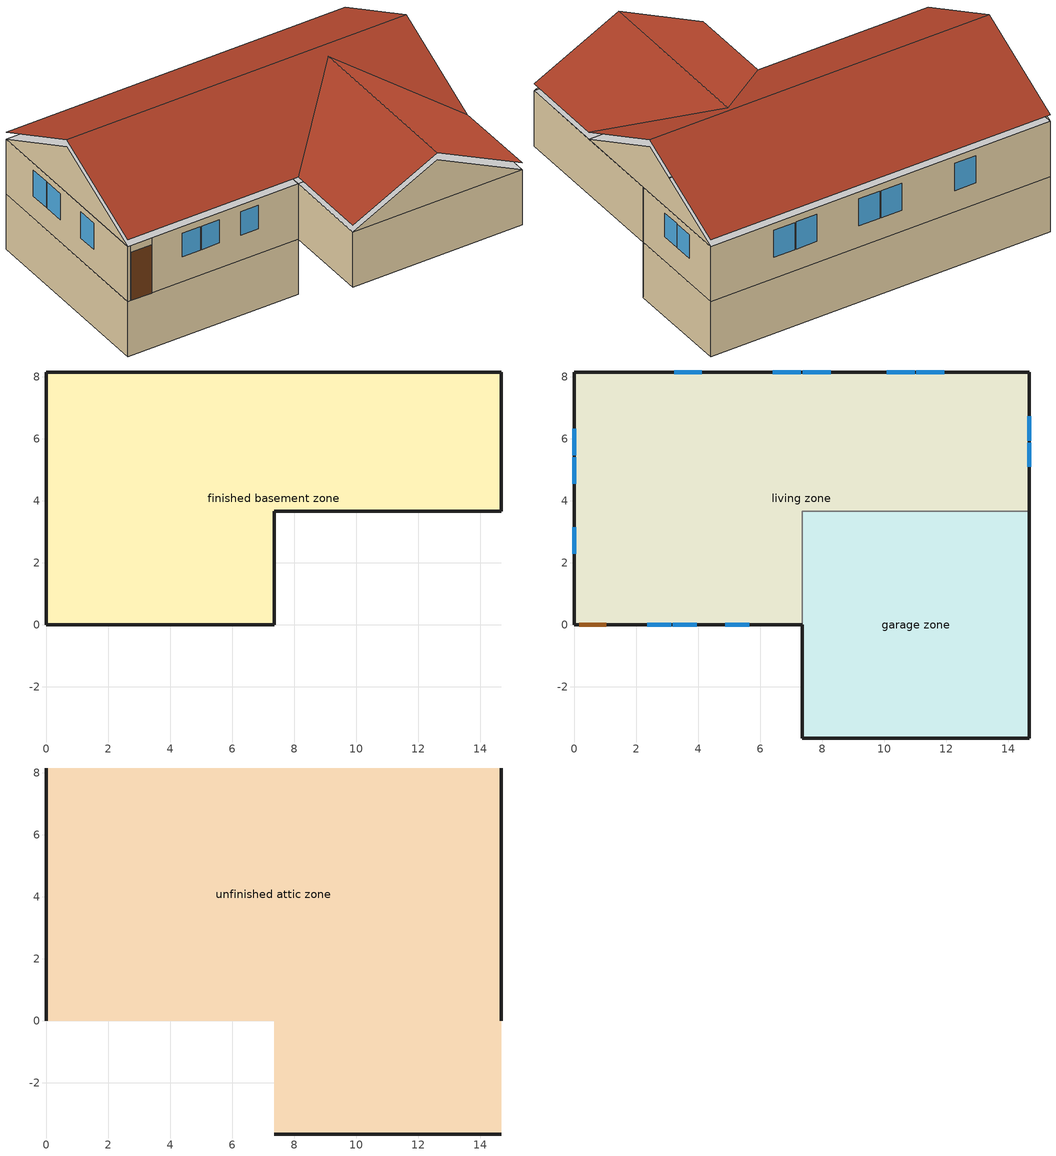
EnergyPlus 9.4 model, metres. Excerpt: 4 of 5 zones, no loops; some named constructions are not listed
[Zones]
finished basement zone
 floor foundation (FloorFndGrndFinB): 0,0 0,8.15 14.68,8.15 14.68,3.66 7.36,3.66 7.36,0 z-2.44
 wall foundation (WallFndGrndFinB): 0,8.15 0,0 7.36,0 7.36,3.66 14.68,3.66 14.68,8.15 0,8.15 z-2.44:0
garage zone
 floor foundation (FloorFndGrndUnfinSlab): 7.36,-3.66 7.36,3.66 14.68,3.66 14.68,-3.66 z0
 wall outside (WallExtUninsUnfin): 7.36,0 7.36,-3.66 14.68,-3.66 14.68,3.66 z0:2.44
 wall to living zone (WallIntFinInsUnfin Reversed): 14.68,3.66 7.36,3.66 7.36,0 z0:2.44
living zone
 floor to finished basement zone (FloorFinUninsFin): 0,0 0,8.15 14.68,8.15 14.68,3.66 7.36,3.66 7.36,0 z0
 wall outside (WallExtInsFin): 14.68,3.66 14.68,8.15 0,8.15 0,0 0.13,0 1.05,0 7.36,0 z0:2.44
 window (WindowConstruction): 14.68,5.09 14.68,5.88 / 14.68,5.94 14.68,6.72 z1.09:2.13; 2.35,0 3.12,0 / 3.18,0 3.95,0 / 4.87,0 5.64,0 z1.11:2.13; 0,6.33 0,5.47 / 0,5.41 0,4.54 / 0,3.15 0,2.29 z0.98:2.13; 11.93,8.15 11.04,8.15 / 10.98,8.15 10.08,8.15 / 8.27,8.15 7.37,8.15 / 7.31,8.15 6.41,8.15 / 4.12,8.15 3.22,8.15 z0.94:2.13
 door (Door): 0.15,0 1.02,0 z0:2.13
unfinished attic zone
 floor to living zone (FloorFinInsUnfinAttic): 14.68,8.15 14.68,3.66 7.36,3.66 7.36,0 0,0 0,8.15 z2.44
 floor to garage zone (FloorUnfinUninsUnfin): 14.68,3.66 14.68,0 7.36,0 7.36,3.66 z2.44; 7.36,-3.66 7.36,0 14.68,0 14.68,-3.66 z2.44
 wall outside (WallExtUninsUnfin): 0,4.08,4.48 0,8.15,2.44 0,0,2.44; 14.68,4.08,4.48 14.68,0,2.44 14.68,8.15,2.44; 7.36,-3.66,2.44 14.68,-3.66,2.44 11.02,-3.66,4.27
 roof outside (RoofUnfinInsExt): 0,4.08,4.78 14.68,4.08,4.78 14.68,8.15,2.74 0,8.15,2.74; 7.36,0,2.74 7.36,-3.66,2.74 11.02,-3.66,4.57 11.02,3.66,4.57; 14.68,0,2.74 11.02,3.66,4.57 11.02,-3.66,4.57 14.68,-3.66,2.74; 0,4.08,4.78 0,0,2.74 14.68,0,2.74 14.68,4.08,4.78
[Schedule:Day:Interval]
res nv_1 temp schedule allday1; res nv_1 temp schedule allday11; res nv_1 temp schedule allday12; res nv_1 temp schedule allday2; res nv_1 temp schedule allday3; res nv_1 temp schedule allday4: No, 24:00, 22.2222
res nv_1 temp schedule allday10; res nv_1 temp schedule allday5; res nv_1 temp schedule allday6: No, 24:00, 20.5556
res nv_1 temp schedule allday7; res nv_1 temp schedule allday8; res nv_1 temp schedule allday9: No, 01:00, 20.5556, 24:00, 22.2222
residential range electric|false schedule allday10; residential range electric|false schedule allday11: No, 02:00, 0.0461562, 04:00, 0.026375, 05:00, 0.0461562, 06:00, 0.0725311, 07:00, 0.164844, 08:00, 0.276937, 09:00, 0.303312, 10:00, 0.3165, 11:00, 0.276937, 12:00, 0.329687, 13:00, 0.375843, 14:00, 0.303312, 15:00, 0.375843, 16:00, 0.290125, 17:00, 0.606624, 18:00, 0.989061, 19:00, 0.771468, 20:00, 0.395624, 21:00, 0.230781, 22:00, 0.164844, 23:00, 0.1055, 24:00, 0.0725311
residential range electric|false schedule allday12; residential range electric|false schedule allday2: No, 02:00, 0.0466667, 04:00, 0.0266667, 05:00, 0.0466667, 06:00, 0.0733333, 07:00, 0.166667, 08:00, 0.28, 09:00, 0.306667, 10:00, 0.32, 11:00, 0.28, 12:00, 0.333333, 13:00, 0.38, 14:00, 0.306667, 15:00, 0.38, 16:00, 0.293333, 17:00, 0.613333, 18:00, 1, 19:00, 0.78, 20:00, 0.4, 21:00, 0.233333, 22:00, 0.166667, 23:00, 0.106667, 24:00, 0.0733333
residential range electric|false schedule allday3; residential range electric|false schedule allday5: No, 02:00, 0.0421574, 04:00, 0.0240899, 05:00, 0.0421574, 06:00, 0.0662473, 07:00, 0.150562, 08:00, 0.252944, 09:00, 0.277034, 10:00, 0.289079, 11:00, 0.252944, 12:00, 0.301124, 13:00, 0.343282, 14:00, 0.277034, 15:00, 0.343282, 16:00, 0.264989, 17:00, 0.554069, 18:00, 0.903373, 19:00, 0.704631, 20:00, 0.361349, 21:00, 0.210787, 22:00, 0.150562, 23:00, 0.0963598, 24:00, 0.0662473
residential range electric|false schedule allday4: No, 02:00, 0.0419872, 04:00, 0.0239927, 05:00, 0.0419872, 06:00, 0.0659799, 07:00, 0.149954, 08:00, 0.251923, 09:00, 0.275916, 10:00, 0.287912, 11:00, 0.251923, 12:00, 0.299909, 13:00, 0.341896, 14:00, 0.275916, 15:00, 0.341896, 16:00, 0.26392, 17:00, 0.551832, 18:00, 0.899727, 19:00, 0.701787, 20:00, 0.359891, 21:00, 0.209936, 22:00, 0.149954, 23:00, 0.0959708, 24:00, 0.0659799
residential range electric|false schedule allday6; residential range electric|false schedule allday9: No, 02:00, 0.0378608, 04:00, 0.0216348, 05:00, 0.0378608, 06:00, 0.0594956, 07:00, 0.135217, 08:00, 0.227165, 09:00, 0.2488, 10:00, 0.259617, 11:00, 0.227165, 12:00, 0.270435, 13:00, 0.308295, 14:00, 0.2488, 15:00, 0.308295, 16:00, 0.237982, 17:00, 0.4976, 18:00, 0.811304, 19:00, 0.632817, 20:00, 0.324521, 21:00, 0.189304, 22:00, 0.135217, 23:00, 0.086539, 24:00, 0.0594956
residential range electric|false schedule allday7; residential range electric|false schedule allday8: No, 02:00, 0.0381161, 04:00, 0.0217806, 05:00, 0.0381161, 06:00, 0.0598967, 07:00, 0.136129, 08:00, 0.228696, 09:00, 0.250477, 10:00, 0.261367, 11:00, 0.228696, 12:00, 0.272258, 13:00, 0.310374, 14:00, 0.250477, 15:00, 0.310374, 16:00, 0.239587, 17:00, 0.500954, 18:00, 0.816773, 19:00, 0.637083, 20:00, 0.326709, 21:00, 0.19058, 22:00, 0.136129, 23:00, 0.0871225, 24:00, 0.0598967
residential refrigerator schedule allday1; residential refrigerator schedule allday12: No, 01:00, 0.610949, 02:00, 0.595675, 03:00, 0.580401, 04:00, 0.565128, 06:00, 0.549854, 07:00, 0.580401, 08:00, 0.610949, 10:00, 0.626223, 12:00, 0.610949, 15:00, 0.641496, 16:00, 0.626223, 17:00, 0.672044, 18:00, 0.733139, 19:00, 0.763686, 20:00, 0.733139, 21:00, 0.717865, 22:00, 0.702591, 23:00, 0.672044, 24:00, 0.626223
residential refrigerator schedule allday10: No, 01:00, 0.679562, 02:00, 0.662573, 03:00, 0.645584, 04:00, 0.628595, 06:00, 0.611606, 07:00, 0.645584, 08:00, 0.679562, 10:00, 0.696551, 12:00, 0.679562, 15:00, 0.71354, 16:00, 0.696551, 17:00, 0.747518, 18:00, 0.815474, 19:00, 0.849453, 20:00, 0.815474, 21:00, 0.798485, 22:00, 0.781496, 23:00, 0.747518, 24:00, 0.696551
residential refrigerator schedule allday11: No, 01:00, 0.675182, 02:00, 0.658303, 03:00, 0.641423, 04:00, 0.624544, 06:00, 0.607664, 07:00, 0.641423, 08:00, 0.675182, 10:00, 0.692062, 12:00, 0.675182, 15:00, 0.708942, 16:00, 0.692062, 17:00, 0.742701, 18:00, 0.810219, 19:00, 0.843978, 20:00, 0.810219, 21:00, 0.793339, 22:00, 0.77646, 23:00, 0.742701, 24:00, 0.692062
residential refrigerator schedule allday2: No, 01:00, 0.609489, 02:00, 0.594252, 03:00, 0.579015, 04:00, 0.563777, 06:00, 0.54854, 07:00, 0.579015, 08:00, 0.609489, 10:00, 0.624726, 12:00, 0.609489, 15:00, 0.639964, 16:00, 0.624726, 17:00, 0.670438, 18:00, 0.731387, 19:00, 0.761861, 20:00, 0.731387, 21:00, 0.71615, 22:00, 0.700912, 23:00, 0.670438, 24:00, 0.624726
residential refrigerator schedule allday3; residential refrigerator schedule allday4; residential refrigerator schedule allday5: No, 01:00, 0.791241, 02:00, 0.77146, 03:00, 0.751679, 04:00, 0.731898, 06:00, 0.712117, 07:00, 0.751679, 08:00, 0.791241, 10:00, 0.811022, 12:00, 0.791241, 15:00, 0.830803, 16:00, 0.811022, 17:00, 0.870365, 18:00, 0.949489, 19:00, 0.989051, 20:00, 0.949489, 21:00, 0.929708, 22:00, 0.909927, 23:00, 0.870365, 24:00, 0.811022
residential refrigerator schedule allday6; residential refrigerator schedule allday7; residential refrigerator schedule allday8; residential refrigerator schedule allday9: No, 01:00, 0.8, 02:00, 0.78, 03:00, 0.76, 04:00, 0.74, 06:00, 0.72, 07:00, 0.76, 08:00, 0.8, 10:00, 0.82, 12:00, 0.8, 15:00, 0.84, 16:00, 0.82, 17:00, 0.88, 18:00, 0.96, 19:00, 1, 20:00, 0.96, 21:00, 0.94, 22:00, 0.92, 23:00, 0.88, 24:00, 0.82
residential well pump schedule allday1; residential well pump schedule allday12: No, 01:00, 0.508543, 02:00, 0.265829, 03:00, 0.219598, 04:00, 0.173367, 05:00, 0.184925, 06:00, 0.20804, 07:00, 0.300503, 09:00, 0.381407, 10:00, 0.36985, 12:00, 0.381407, 15:00, 0.36985, 16:00, 0.381407, 17:00, 0.520101, 18:00, 0.658795, 19:00, 0.762815, 20:00, 0.878393, 21:00, 0.936182, 22:00, 0.993971, 23:00, 0.866835, 24:00, 0.751257
residential well pump schedule allday10: No, 01:00, 0.430984, 02:00, 0.225287, 03:00, 0.186107, 04:00, 0.146926, 05:00, 0.156721, 06:00, 0.176312, 07:00, 0.254672, 09:00, 0.323238, 10:00, 0.313443, 12:00, 0.323238, 15:00, 0.313443, 16:00, 0.323238, 17:00, 0.440779, 18:00, 0.55832, 19:00, 0.646476, 20:00, 0.744426, 21:00, 0.793402, 22:00, 0.842377, 23:00, 0.734631, 24:00, 0.63668
residential well pump schedule allday11: No, 01:00, 0.429221, 02:00, 0.224366, 03:00, 0.185345, 04:00, 0.146325, 05:00, 0.15608, 06:00, 0.17559, 07:00, 0.253631, 09:00, 0.321916, 10:00, 0.312161, 12:00, 0.321916, 15:00, 0.312161, 16:00, 0.321916, 17:00, 0.438976, 18:00, 0.556036, 19:00, 0.643832, 20:00, 0.741382, 21:00, 0.790157, 22:00, 0.838932, 23:00, 0.731627, 24:00, 0.634076
residential well pump schedule allday2: No, 01:00, 0.511628, 02:00, 0.267442, 03:00, 0.22093, 04:00, 0.174419, 05:00, 0.186047, 06:00, 0.209302, 07:00, 0.302326, 09:00, 0.383721, 10:00, 0.372093, 12:00, 0.383721, 15:00, 0.372093, 16:00, 0.383721, 17:00, 0.523256, 18:00, 0.662791, 19:00, 0.767442, 20:00, 0.883721, 21:00, 0.94186, 22:00, 1, 23:00, 0.872093, 24:00, 0.755814
residential well pump schedule allday3; residential well pump schedule allday5: No, 01:00, 0.446407, 02:00, 0.233349, 03:00, 0.192767, 04:00, 0.152184, 05:00, 0.16233, 06:00, 0.182621, 07:00, 0.263786, 09:00, 0.334806, 10:00, 0.32466, 12:00, 0.334806, 15:00, 0.32466, 16:00, 0.334806, 17:00, 0.456553, 18:00, 0.578301, 19:00, 0.669611, 20:00, 0.771067, 21:00, 0.821796, 22:00, 0.872524, 23:00, 0.760922, 24:00, 0.659466
residential well pump schedule allday4: No, 01:00, 0.445085, 02:00, 0.232658, 03:00, 0.192196, 04:00, 0.151734, 05:00, 0.161849, 06:00, 0.18208, 07:00, 0.263005, 09:00, 0.333814, 10:00, 0.323698, 12:00, 0.333814, 15:00, 0.323698, 16:00, 0.333814, 17:00, 0.455201, 18:00, 0.576588, 19:00, 0.667628, 20:00, 0.768784, 21:00, 0.819362, 22:00, 0.86994, 23:00, 0.758668, 24:00, 0.657513
residential well pump schedule allday6; residential well pump schedule allday9: No, 01:00, 0.391323, 02:00, 0.204555, 03:00, 0.16898, 04:00, 0.133405, 05:00, 0.142299, 06:00, 0.160087, 07:00, 0.231236, 09:00, 0.293492, 10:00, 0.284598, 12:00, 0.293492, 15:00, 0.284598, 16:00, 0.293492, 17:00, 0.400216, 18:00, 0.506941, 19:00, 0.586984, 20:00, 0.675921, 21:00, 0.720389, 22:00, 0.764858, 23:00, 0.667027, 24:00, 0.57809
residential well pump schedule allday7; residential well pump schedule allday8: No, 01:00, 0.389119, 02:00, 0.203403, 03:00, 0.168029, 04:00, 0.132654, 05:00, 0.141498, 06:00, 0.159185, 07:00, 0.229934, 09:00, 0.291839, 10:00, 0.282996, 12:00, 0.291839, 15:00, 0.282996, 16:00, 0.291839, 17:00, 0.397963, 18:00, 0.504086, 19:00, 0.583679, 20:00, 0.672115, 21:00, 0.716333, 22:00, 0.760551, 23:00, 0.663271, 24:00, 0.574835
Schedule Day 14; Schedule Day 18; Schedule Day 25; Schedule Day 29: No, 24:00, 0
[Schedule:Week:Daily]
res nv_1 temp schedule Week Rule - Jan1-Jan6: Schedule Day 29, res nv_1 temp schedule allday1, res nv_1 temp schedule allday1, res nv_1 temp schedule allday1, res nv_1 temp schedule allday1, res nv_1 temp schedule allday1, res nv_1 temp schedule allday1, Schedule Day 29, Schedule Day 29, Schedule Day 29, Schedule Day 29, Schedule Day 29
res nv_1 temp schedule Week Rule - Jan7-Jan27: res nv_1 temp schedule allday1, res nv_1 temp schedule allday1, res nv_1 temp schedule allday1, res nv_1 temp schedule allday1, res nv_1 temp schedule allday1, res nv_1 temp schedule allday1, res nv_1 temp schedule allday1, Schedule Day 29, Schedule Day 29, Schedule Day 29, Schedule Day 29, Schedule Day 29
res nv_1 temp schedule Week Rule - Jan28-Feb3: res nv_1 temp schedule allday1, res nv_1 temp schedule allday1, res nv_1 temp schedule allday1, res nv_1 temp schedule allday1, res nv_1 temp schedule allday2, res nv_1 temp schedule allday2, res nv_1 temp schedule allday2, Schedule Day 29, Schedule Day 29, Schedule Day 29, Schedule Day 29, Schedule Day 29
res nv_1 temp schedule Week Rule - Feb4-Feb24: res nv_1 temp schedule allday2, res nv_1 temp schedule allday2, res nv_1 temp schedule allday2, res nv_1 temp schedule allday2, res nv_1 temp schedule allday2, res nv_1 temp schedule allday2, res nv_1 temp schedule allday2, Schedule Day 29, Schedule Day 29, Schedule Day 29, Schedule Day 29, Schedule Day 29
res nv_1 temp schedule Week Rule - Feb25-Mar3: res nv_1 temp schedule allday2, res nv_1 temp schedule allday2, res nv_1 temp schedule allday2, res nv_1 temp schedule allday2, res nv_1 temp schedule allday3, res nv_1 temp schedule allday3, res nv_1 temp schedule allday3, Schedule Day 29, Schedule Day 29, Schedule Day 29, Schedule Day 29, Schedule Day 29
res nv_1 temp schedule Week Rule - Mar4-Mar31: res nv_1 temp schedule allday3, res nv_1 temp schedule allday3, res nv_1 temp schedule allday3, res nv_1 temp schedule allday3, res nv_1 temp schedule allday3, res nv_1 temp schedule allday3, res nv_1 temp schedule allday3, Schedule Day 29, Schedule Day 29, Schedule Day 29, Schedule Day 29, Schedule Day 29
res nv_1 temp schedule Week Rule - Apr1-Apr28: res nv_1 temp schedule allday4, res nv_1 temp schedule allday4, res nv_1 temp schedule allday4, res nv_1 temp schedule allday4, res nv_1 temp schedule allday4, res nv_1 temp schedule allday4, res nv_1 temp schedule allday4, Schedule Day 29, Schedule Day 29, Schedule Day 29, Schedule Day 29, Schedule Day 29
res nv_1 temp schedule Week Rule - Apr29-May5: res nv_1 temp schedule allday4, res nv_1 temp schedule allday4, res nv_1 temp schedule allday5, res nv_1 temp schedule allday5, res nv_1 temp schedule allday5, res nv_1 temp schedule allday5, res nv_1 temp schedule allday5, Schedule Day 29, Schedule Day 29, Schedule Day 29, Schedule Day 29, Schedule Day 29
res nv_1 temp schedule Week Rule - May6-May26: res nv_1 temp schedule allday5, res nv_1 temp schedule allday5, res nv_1 temp schedule allday5, res nv_1 temp schedule allday5, res nv_1 temp schedule allday5, res nv_1 temp schedule allday5, res nv_1 temp schedule allday5, Schedule Day 29, Schedule Day 29, Schedule Day 29, Schedule Day 29, Schedule Day 29
res nv_1 temp schedule Week Rule - May27-Jun2: res nv_1 temp schedule allday5, res nv_1 temp schedule allday5, res nv_1 temp schedule allday5, res nv_1 temp schedule allday5, res nv_1 temp schedule allday5, res nv_1 temp schedule allday6, res nv_1 temp schedule allday6, Schedule Day 29, Schedule Day 29, Schedule Day 29, Schedule Day 29, Schedule Day 29
res nv_1 temp schedule Week Rule - Jun3-Jun30: res nv_1 temp schedule allday6, res nv_1 temp schedule allday6, res nv_1 temp schedule allday6, res nv_1 temp schedule allday6, res nv_1 temp schedule allday6, res nv_1 temp schedule allday6, res nv_1 temp schedule allday6, Schedule Day 29, Schedule Day 29, Schedule Day 29, Schedule Day 29, Schedule Day 29
res nv_1 temp schedule Week Rule - Jul1-Jul28: res nv_1 temp schedule allday7, res nv_1 temp schedule allday7, res nv_1 temp schedule allday7, res nv_1 temp schedule allday7, res nv_1 temp schedule allday7, res nv_1 temp schedule allday7, res nv_1 temp schedule allday7, Schedule Day 29, Schedule Day 29, Schedule Day 29, Schedule Day 29, Schedule Day 29
res nv_1 temp schedule Week Rule - Jul29-Aug4: res nv_1 temp schedule allday7, res nv_1 temp schedule allday7, res nv_1 temp schedule allday7, res nv_1 temp schedule allday8, res nv_1 temp schedule allday8, res nv_1 temp schedule allday8, res nv_1 temp schedule allday8, Schedule Day 29, Schedule Day 29, Schedule Day 29, Schedule Day 29, Schedule Day 29
res nv_1 temp schedule Week Rule - Aug5-Aug25: res nv_1 temp schedule allday8, res nv_1 temp schedule allday8, res nv_1 temp schedule allday8, res nv_1 temp schedule allday8, res nv_1 temp schedule allday8, res nv_1 temp schedule allday8, res nv_1 temp schedule allday8, Schedule Day 29, Schedule Day 29, Schedule Day 29, Schedule Day 29, Schedule Day 29
res nv_1 temp schedule Week Rule - Aug26-Sep1: res nv_1 temp schedule allday8, res nv_1 temp schedule allday8, res nv_1 temp schedule allday8, res nv_1 temp schedule allday8, res nv_1 temp schedule allday8, res nv_1 temp schedule allday8, res nv_1 temp schedule allday9, Schedule Day 29, Schedule Day 29, Schedule Day 29, Schedule Day 29, Schedule Day 29
res nv_1 temp schedule Week Rule - Sep2-Sep29: res nv_1 temp schedule allday9, res nv_1 temp schedule allday9, res nv_1 temp schedule allday9, res nv_1 temp schedule allday9, res nv_1 temp schedule allday9, res nv_1 temp schedule allday9, res nv_1 temp schedule allday9, Schedule Day 29, Schedule Day 29, Schedule Day 29, Schedule Day 29, Schedule Day 29
res nv_1 temp schedule Week Rule - Sep30-Oct6: res nv_1 temp schedule allday9, res nv_1 temp schedule allday10, res nv_1 temp schedule allday10, res nv_1 temp schedule allday10, res nv_1 temp schedule allday10, res nv_1 temp schedule allday10, res nv_1 temp schedule allday10, Schedule Day 29, Schedule Day 29, Schedule Day 29, Schedule Day 29, Schedule Day 29
res nv_1 temp schedule Week Rule - Oct7-Oct27: res nv_1 temp schedule allday10, res nv_1 temp schedule allday10, res nv_1 temp schedule allday10, res nv_1 temp schedule allday10, res nv_1 temp schedule allday10, res nv_1 temp schedule allday10, res nv_1 temp schedule allday10, Schedule Day 29, Schedule Day 29, Schedule Day 29, Schedule Day 29, Schedule Day 29
res nv_1 temp schedule Week Rule - Oct28-Nov3: res nv_1 temp schedule allday10, res nv_1 temp schedule allday10, res nv_1 temp schedule allday10, res nv_1 temp schedule allday10, res nv_1 temp schedule allday11, res nv_1 temp schedule allday11, res nv_1 temp schedule allday11, Schedule Day 29, Schedule Day 29, Schedule Day 29, Schedule Day 29, Schedule Day 29
res nv_1 temp schedule Week Rule - Nov4-Nov24: res nv_1 temp schedule allday11, res nv_1 temp schedule allday11, res nv_1 temp schedule allday11, res nv_1 temp schedule allday11, res nv_1 temp schedule allday11, res nv_1 temp schedule allday11, res nv_1 temp schedule allday11, Schedule Day 29, Schedule Day 29, Schedule Day 29, Schedule Day 29, Schedule Day 29
res nv_1 temp schedule Week Rule - Nov25-Dec1: res nv_1 temp schedule allday11, res nv_1 temp schedule allday11, res nv_1 temp schedule allday11, res nv_1 temp schedule allday11, res nv_1 temp schedule allday11, res nv_1 temp schedule allday11, res nv_1 temp schedule allday12, Schedule Day 29, Schedule Day 29, Schedule Day 29, Schedule Day 29, Schedule Day 29
res nv_1 temp schedule Week Rule - Dec2-Dec31: res nv_1 temp schedule allday12, res nv_1 temp schedule allday12, res nv_1 temp schedule allday12, res nv_1 temp schedule allday12, res nv_1 temp schedule allday12, res nv_1 temp schedule allday12, res nv_1 temp schedule allday12, Schedule Day 29, Schedule Day 29, Schedule Day 29, Schedule Day 29, Schedule Day 29
residential range electric|false schedule Week Rule - Feb25-Mar3: residential range electric|false schedule allday2, residential range electric|false schedule allday2, residential range electric|false schedule allday2, residential range electric|false schedule allday2, residential range electric|false schedule allday3, residential range electric|false schedule allday3, residential range electric|false schedule allday3, Schedule Day 18, Schedule Day 18, Schedule Day 18, Schedule Day 18, Schedule Day 18
residential range electric|false schedule Week Rule - Mar4-Mar31: residential range electric|false schedule allday3, residential range electric|false schedule allday3, residential range electric|false schedule allday3, residential range electric|false schedule allday3, residential range electric|false schedule allday3, residential range electric|false schedule allday3, residential range electric|false schedule allday3, Schedule Day 18, Schedule Day 18, Schedule Day 18, Schedule Day 18, Schedule Day 18
residential range electric|false schedule Week Rule - Apr1-Apr28: residential range electric|false schedule allday4, residential range electric|false schedule allday4, residential range electric|false schedule allday4, residential range electric|false schedule allday4, residential range electric|false schedule allday4, residential range electric|false schedule allday4, residential range electric|false schedule allday4, Schedule Day 18, Schedule Day 18, Schedule Day 18, Schedule Day 18, Schedule Day 18
residential range electric|false schedule Week Rule - Apr29-May5: residential range electric|false schedule allday4, residential range electric|false schedule allday4, residential range electric|false schedule allday5, residential range electric|false schedule allday5, residential range electric|false schedule allday5, residential range electric|false schedule allday5, residential range electric|false schedule allday5, Schedule Day 18, Schedule Day 18, Schedule Day 18, Schedule Day 18, Schedule Day 18
residential range electric|false schedule Week Rule - May6-May26: residential range electric|false schedule allday5, residential range electric|false schedule allday5, residential range electric|false schedule allday5, residential range electric|false schedule allday5, residential range electric|false schedule allday5, residential range electric|false schedule allday5, residential range electric|false schedule allday5, Schedule Day 18, Schedule Day 18, Schedule Day 18, Schedule Day 18, Schedule Day 18
residential range electric|false schedule Week Rule - May27-Jun2: residential range electric|false schedule allday5, residential range electric|false schedule allday5, residential range electric|false schedule allday5, residential range electric|false schedule allday5, residential range electric|false schedule allday5, residential range electric|false schedule allday6, residential range electric|false schedule allday6, Schedule Day 18, Schedule Day 18, Schedule Day 18, Schedule Day 18, Schedule Day 18
residential range electric|false schedule Week Rule - Jun3-Jun30: residential range electric|false schedule allday6, residential range electric|false schedule allday6, residential range electric|false schedule allday6, residential range electric|false schedule allday6, residential range electric|false schedule allday6, residential range electric|false schedule allday6, residential range electric|false schedule allday6, Schedule Day 18, Schedule Day 18, Schedule Day 18, Schedule Day 18, Schedule Day 18
residential range electric|false schedule Week Rule - Jul1-Jul28: residential range electric|false schedule allday7, residential range electric|false schedule allday7, residential range electric|false schedule allday7, residential range electric|false schedule allday7, residential range electric|false schedule allday7, residential range electric|false schedule allday7, residential range electric|false schedule allday7, Schedule Day 18, Schedule Day 18, Schedule Day 18, Schedule Day 18, Schedule Day 18
residential range electric|false schedule Week Rule - Jul29-Aug4: residential range electric|false schedule allday7, residential range electric|false schedule allday7, residential range electric|false schedule allday7, residential range electric|false schedule allday8, residential range electric|false schedule allday8, residential range electric|false schedule allday8, residential range electric|false schedule allday8, Schedule Day 18, Schedule Day 18, Schedule Day 18, Schedule Day 18, Schedule Day 18
residential range electric|false schedule Week Rule - Aug5-Aug25: residential range electric|false schedule allday8, residential range electric|false schedule allday8, residential range electric|false schedule allday8, residential range electric|false schedule allday8, residential range electric|false schedule allday8, residential range electric|false schedule allday8, residential range electric|false schedule allday8, Schedule Day 18, Schedule Day 18, Schedule Day 18, Schedule Day 18, Schedule Day 18
residential range electric|false schedule Week Rule - Aug26-Sep1: residential range electric|false schedule allday8, residential range electric|false schedule allday8, residential range electric|false schedule allday8, residential range electric|false schedule allday8, residential range electric|false schedule allday8, residential range electric|false schedule allday8, residential range electric|false schedule allday9, Schedule Day 18, Schedule Day 18, Schedule Day 18, Schedule Day 18, Schedule Day 18
residential range electric|false schedule Week Rule - Sep2-Sep29: residential range electric|false schedule allday9, residential range electric|false schedule allday9, residential range electric|false schedule allday9, residential range electric|false schedule allday9, residential range electric|false schedule allday9, residential range electric|false schedule allday9, residential range electric|false schedule allday9, Schedule Day 18, Schedule Day 18, Schedule Day 18, Schedule Day 18, Schedule Day 18
residential range electric|false schedule Week Rule - Sep30-Oct6: residential range electric|false schedule allday9, residential range electric|false schedule allday10, residential range electric|false schedule allday10, residential range electric|false schedule allday10, residential range electric|false schedule allday10, residential range electric|false schedule allday10, residential range electric|false schedule allday10, Schedule Day 18, Schedule Day 18, Schedule Day 18, Schedule Day 18, Schedule Day 18
residential range electric|false schedule Week Rule - Oct7-Oct27: residential range electric|false schedule allday10, residential range electric|false schedule allday10, residential range electric|false schedule allday10, residential range electric|false schedule allday10, residential range electric|false schedule allday10, residential range electric|false schedule allday10, residential range electric|false schedule allday10, Schedule Day 18, Schedule Day 18, Schedule Day 18, Schedule Day 18, Schedule Day 18
residential range electric|false schedule Week Rule - Oct28-Nov3: residential range electric|false schedule allday10, residential range electric|false schedule allday10, residential range electric|false schedule allday10, residential range electric|false schedule allday10, residential range electric|false schedule allday11, residential range electric|false schedule allday11, residential range electric|false schedule allday11, Schedule Day 18, Schedule Day 18, Schedule Day 18, Schedule Day 18, Schedule Day 18
residential range electric|false schedule Week Rule - Nov4-Nov24: residential range electric|false schedule allday11, residential range electric|false schedule allday11, residential range electric|false schedule allday11, residential range electric|false schedule allday11, residential range electric|false schedule allday11, residential range electric|false schedule allday11, residential range electric|false schedule allday11, Schedule Day 18, Schedule Day 18, Schedule Day 18, Schedule Day 18, Schedule Day 18
residential range electric|false schedule Week Rule - Nov25-Dec1: residential range electric|false schedule allday11, residential range electric|false schedule allday11, residential range electric|false schedule allday11, residential range electric|false schedule allday11, residential range electric|false schedule allday11, residential range electric|false schedule allday11, residential range electric|false schedule allday12, Schedule Day 18, Schedule Day 18, Schedule Day 18, Schedule Day 18, Schedule Day 18
residential range electric|false schedule Week Rule - Dec2-Dec31: residential range electric|false schedule allday12, residential range electric|false schedule allday12, residential range electric|false schedule allday12, residential range electric|false schedule allday12, residential range electric|false schedule allday12, residential range electric|false schedule allday12, residential range electric|false schedule allday12, Schedule Day 18, Schedule Day 18, Schedule Day 18, Schedule Day 18, Schedule Day 18
residential refrigerator schedule Week Rule - Jan1-Jan6: Schedule Day 14, residential refrigerator schedule allday1, residential refrigerator schedule allday1, residential refrigerator schedule allday1, residential refrigerator schedule allday1, residential refrigerator schedule allday1, residential refrigerator schedule allday1, Schedule Day 14, Schedule Day 14, Schedule Day 14, Schedule Day 14, Schedule Day 14
residential refrigerator schedule Week Rule - Jan7-Jan27: residential refrigerator schedule allday1, residential refrigerator schedule allday1, residential refrigerator schedule allday1, residential refrigerator schedule allday1, residential refrigerator schedule allday1, residential refrigerator schedule allday1, residential refrigerator schedule allday1, Schedule Day 14, Schedule Day 14, Schedule Day 14, Schedule Day 14, Schedule Day 14
residential refrigerator schedule Week Rule - Jan28-Feb3: residential refrigerator schedule allday1, residential refrigerator schedule allday1, residential refrigerator schedule allday1, residential refrigerator schedule allday1, residential refrigerator schedule allday2, residential refrigerator schedule allday2, residential refrigerator schedule allday2, Schedule Day 14, Schedule Day 14, Schedule Day 14, Schedule Day 14, Schedule Day 14
residential refrigerator schedule Week Rule - Feb4-Feb24: residential refrigerator schedule allday2, residential refrigerator schedule allday2, residential refrigerator schedule allday2, residential refrigerator schedule allday2, residential refrigerator schedule allday2, residential refrigerator schedule allday2, residential refrigerator schedule allday2, Schedule Day 14, Schedule Day 14, Schedule Day 14, Schedule Day 14, Schedule Day 14
residential refrigerator schedule Week Rule - Feb25-Mar3: residential refrigerator schedule allday2, residential refrigerator schedule allday2, residential refrigerator schedule allday2, residential refrigerator schedule allday2, residential refrigerator schedule allday3, residential refrigerator schedule allday3, residential refrigerator schedule allday3, Schedule Day 14, Schedule Day 14, Schedule Day 14, Schedule Day 14, Schedule Day 14
residential refrigerator schedule Week Rule - Mar4-Mar31: residential refrigerator schedule allday3, residential refrigerator schedule allday3, residential refrigerator schedule allday3, residential refrigerator schedule allday3, residential refrigerator schedule allday3, residential refrigerator schedule allday3, residential refrigerator schedule allday3, Schedule Day 14, Schedule Day 14, Schedule Day 14, Schedule Day 14, Schedule Day 14
residential refrigerator schedule Week Rule - Apr1-Apr28: residential refrigerator schedule allday4, residential refrigerator schedule allday4, residential refrigerator schedule allday4, residential refrigerator schedule allday4, residential refrigerator schedule allday4, residential refrigerator schedule allday4, residential refrigerator schedule allday4, Schedule Day 14, Schedule Day 14, Schedule Day 14, Schedule Day 14, Schedule Day 14
residential refrigerator schedule Week Rule - Apr29-May5: residential refrigerator schedule allday4, residential refrigerator schedule allday4, residential refrigerator schedule allday5, residential refrigerator schedule allday5, residential refrigerator schedule allday5, residential refrigerator schedule allday5, residential refrigerator schedule allday5, Schedule Day 14, Schedule Day 14, Schedule Day 14, Schedule Day 14, Schedule Day 14
residential refrigerator schedule Week Rule - May6-May26: residential refrigerator schedule allday5, residential refrigerator schedule allday5, residential refrigerator schedule allday5, residential refrigerator schedule allday5, residential refrigerator schedule allday5, residential refrigerator schedule allday5, residential refrigerator schedule allday5, Schedule Day 14, Schedule Day 14, Schedule Day 14, Schedule Day 14, Schedule Day 14
residential refrigerator schedule Week Rule - May27-Jun2: residential refrigerator schedule allday5, residential refrigerator schedule allday5, residential refrigerator schedule allday5, residential refrigerator schedule allday5, residential refrigerator schedule allday5, residential refrigerator schedule allday6, residential refrigerator schedule allday6, Schedule Day 14, Schedule Day 14, Schedule Day 14, Schedule Day 14, Schedule Day 14
residential refrigerator schedule Week Rule - Jun3-Jun30: residential refrigerator schedule allday6, residential refrigerator schedule allday6, residential refrigerator schedule allday6, residential refrigerator schedule allday6, residential refrigerator schedule allday6, residential refrigerator schedule allday6, residential refrigerator schedule allday6, Schedule Day 14, Schedule Day 14, Schedule Day 14, Schedule Day 14, Schedule Day 14
residential refrigerator schedule Week Rule - Jul1-Jul28: residential refrigerator schedule allday7, residential refrigerator schedule allday7, residential refrigerator schedule allday7, residential refrigerator schedule allday7, residential refrigerator schedule allday7, residential refrigerator schedule allday7, residential refrigerator schedule allday7, Schedule Day 14, Schedule Day 14, Schedule Day 14, Schedule Day 14, Schedule Day 14
residential refrigerator schedule Week Rule - Jul29-Aug4: residential refrigerator schedule allday7, residential refrigerator schedule allday7, residential refrigerator schedule allday7, residential refrigerator schedule allday8, residential refrigerator schedule allday8, residential refrigerator schedule allday8, residential refrigerator schedule allday8, Schedule Day 14, Schedule Day 14, Schedule Day 14, Schedule Day 14, Schedule Day 14
residential refrigerator schedule Week Rule - Aug5-Aug25: residential refrigerator schedule allday8, residential refrigerator schedule allday8, residential refrigerator schedule allday8, residential refrigerator schedule allday8, residential refrigerator schedule allday8, residential refrigerator schedule allday8, residential refrigerator schedule allday8, Schedule Day 14, Schedule Day 14, Schedule Day 14, Schedule Day 14, Schedule Day 14
residential refrigerator schedule Week Rule - Aug26-Sep1: residential refrigerator schedule allday8, residential refrigerator schedule allday8, residential refrigerator schedule allday8, residential refrigerator schedule allday8, residential refrigerator schedule allday8, residential refrigerator schedule allday8, residential refrigerator schedule allday9, Schedule Day 14, Schedule Day 14, Schedule Day 14, Schedule Day 14, Schedule Day 14
residential refrigerator schedule Week Rule - Sep2-Sep29: residential refrigerator schedule allday9, residential refrigerator schedule allday9, residential refrigerator schedule allday9, residential refrigerator schedule allday9, residential refrigerator schedule allday9, residential refrigerator schedule allday9, residential refrigerator schedule allday9, Schedule Day 14, Schedule Day 14, Schedule Day 14, Schedule Day 14, Schedule Day 14
residential refrigerator schedule Week Rule - Sep30-Oct6: residential refrigerator schedule allday9, residential refrigerator schedule allday10, residential refrigerator schedule allday10, residential refrigerator schedule allday10, residential refrigerator schedule allday10, residential refrigerator schedule allday10, residential refrigerator schedule allday10, Schedule Day 14, Schedule Day 14, Schedule Day 14, Schedule Day 14, Schedule Day 14
residential refrigerator schedule Week Rule - Oct7-Oct27: residential refrigerator schedule allday10, residential refrigerator schedule allday10, residential refrigerator schedule allday10, residential refrigerator schedule allday10, residential refrigerator schedule allday10, residential refrigerator schedule allday10, residential refrigerator schedule allday10, Schedule Day 14, Schedule Day 14, Schedule Day 14, Schedule Day 14, Schedule Day 14
residential refrigerator schedule Week Rule - Oct28-Nov3: residential refrigerator schedule allday10, residential refrigerator schedule allday10, residential refrigerator schedule allday10, residential refrigerator schedule allday10, residential refrigerator schedule allday11, residential refrigerator schedule allday11, residential refrigerator schedule allday11, Schedule Day 14, Schedule Day 14, Schedule Day 14, Schedule Day 14, Schedule Day 14
residential refrigerator schedule Week Rule - Nov4-Nov24: residential refrigerator schedule allday11, residential refrigerator schedule allday11, residential refrigerator schedule allday11, residential refrigerator schedule allday11, residential refrigerator schedule allday11, residential refrigerator schedule allday11, residential refrigerator schedule allday11, Schedule Day 14, Schedule Day 14, Schedule Day 14, Schedule Day 14, Schedule Day 14
residential refrigerator schedule Week Rule - Nov25-Dec1: residential refrigerator schedule allday11, residential refrigerator schedule allday11, residential refrigerator schedule allday11, residential refrigerator schedule allday11, residential refrigerator schedule allday11, residential refrigerator schedule allday11, residential refrigerator schedule allday12, Schedule Day 14, Schedule Day 14, Schedule Day 14, Schedule Day 14, Schedule Day 14
residential refrigerator schedule Week Rule - Dec2-Dec31: residential refrigerator schedule allday12, residential refrigerator schedule allday12, residential refrigerator schedule allday12, residential refrigerator schedule allday12, residential refrigerator schedule allday12, residential refrigerator schedule allday12, residential refrigerator schedule allday12, Schedule Day 14, Schedule Day 14, Schedule Day 14, Schedule Day 14, Schedule Day 14
residential well pump schedule Week Rule - Jan1-Jan6: Schedule Day 25, residential well pump schedule allday1, residential well pump schedule allday1, residential well pump schedule allday1, residential well pump schedule allday1, residential well pump schedule allday1, residential well pump schedule allday1, Schedule Day 25, Schedule Day 25, Schedule Day 25, Schedule Day 25, Schedule Day 25
residential well pump schedule Week Rule - Jan7-Jan27: residential well pump schedule allday1, residential well pump schedule allday1, residential well pump schedule allday1, residential well pump schedule allday1, residential well pump schedule allday1, residential well pump schedule allday1, residential well pump schedule allday1, Schedule Day 25, Schedule Day 25, Schedule Day 25, Schedule Day 25, Schedule Day 25
residential well pump schedule Week Rule - Jan28-Feb3: residential well pump schedule allday1, residential well pump schedule allday1, residential well pump schedule allday1, residential well pump schedule allday1, residential well pump schedule allday2, residential well pump schedule allday2, residential well pump schedule allday2, Schedule Day 25, Schedule Day 25, Schedule Day 25, Schedule Day 25, Schedule Day 25
residential well pump schedule Week Rule - Feb4-Feb24: residential well pump schedule allday2, residential well pump schedule allday2, residential well pump schedule allday2, residential well pump schedule allday2, residential well pump schedule allday2, residential well pump schedule allday2, residential well pump schedule allday2, Schedule Day 25, Schedule Day 25, Schedule Day 25, Schedule Day 25, Schedule Day 25
residential well pump schedule Week Rule - Feb25-Mar3: residential well pump schedule allday2, residential well pump schedule allday2, residential well pump schedule allday2, residential well pump schedule allday2, residential well pump schedule allday3, residential well pump schedule allday3, residential well pump schedule allday3, Schedule Day 25, Schedule Day 25, Schedule Day 25, Schedule Day 25, Schedule Day 25
residential well pump schedule Week Rule - Mar4-Mar31: residential well pump schedule allday3, residential well pump schedule allday3, residential well pump schedule allday3, residential well pump schedule allday3, residential well pump schedule allday3, residential well pump schedule allday3, residential well pump schedule allday3, Schedule Day 25, Schedule Day 25, Schedule Day 25, Schedule Day 25, Schedule Day 25
residential well pump schedule Week Rule - Apr1-Apr28: residential well pump schedule allday4, residential well pump schedule allday4, residential well pump schedule allday4, residential well pump schedule allday4, residential well pump schedule allday4, residential well pump schedule allday4, residential well pump schedule allday4, Schedule Day 25, Schedule Day 25, Schedule Day 25, Schedule Day 25, Schedule Day 25
residential well pump schedule Week Rule - Apr29-May5: residential well pump schedule allday4, residential well pump schedule allday4, residential well pump schedule allday5, residential well pump schedule allday5, residential well pump schedule allday5, residential well pump schedule allday5, residential well pump schedule allday5, Schedule Day 25, Schedule Day 25, Schedule Day 25, Schedule Day 25, Schedule Day 25
residential well pump schedule Week Rule - May6-May26: residential well pump schedule allday5, residential well pump schedule allday5, residential well pump schedule allday5, residential well pump schedule allday5, residential well pump schedule allday5, residential well pump schedule allday5, residential well pump schedule allday5, Schedule Day 25, Schedule Day 25, Schedule Day 25, Schedule Day 25, Schedule Day 25
residential well pump schedule Week Rule - May27-Jun2: residential well pump schedule allday5, residential well pump schedule allday5, residential well pump schedule allday5, residential well pump schedule allday5, residential well pump schedule allday5, residential well pump schedule allday6, residential well pump schedule allday6, Schedule Day 25, Schedule Day 25, Schedule Day 25, Schedule Day 25, Schedule Day 25
residential well pump schedule Week Rule - Jun3-Jun30: residential well pump schedule allday6, residential well pump schedule allday6, residential well pump schedule allday6, residential well pump schedule allday6, residential well pump schedule allday6, residential well pump schedule allday6, residential well pump schedule allday6, Schedule Day 25, Schedule Day 25, Schedule Day 25, Schedule Day 25, Schedule Day 25
residential well pump schedule Week Rule - Jul1-Jul28: residential well pump schedule allday7, residential well pump schedule allday7, residential well pump schedule allday7, residential well pump schedule allday7, residential well pump schedule allday7, residential well pump schedule allday7, residential well pump schedule allday7, Schedule Day 25, Schedule Day 25, Schedule Day 25, Schedule Day 25, Schedule Day 25
residential well pump schedule Week Rule - Jul29-Aug4: residential well pump schedule allday7, residential well pump schedule allday7, residential well pump schedule allday7, residential well pump schedule allday8, residential well pump schedule allday8, residential well pump schedule allday8, residential well pump schedule allday8, Schedule Day 25, Schedule Day 25, Schedule Day 25, Schedule Day 25, Schedule Day 25
residential well pump schedule Week Rule - Aug5-Aug25: residential well pump schedule allday8, residential well pump schedule allday8, residential well pump schedule allday8, residential well pump schedule allday8, residential well pump schedule allday8, residential well pump schedule allday8, residential well pump schedule allday8, Schedule Day 25, Schedule Day 25, Schedule Day 25, Schedule Day 25, Schedule Day 25
residential well pump schedule Week Rule - Aug26-Sep1: residential well pump schedule allday8, residential well pump schedule allday8, residential well pump schedule allday8, residential well pump schedule allday8, residential well pump schedule allday8, residential well pump schedule allday8, residential well pump schedule allday9, Schedule Day 25, Schedule Day 25, Schedule Day 25, Schedule Day 25, Schedule Day 25
residential well pump schedule Week Rule - Sep2-Sep29: residential well pump schedule allday9, residential well pump schedule allday9, residential well pump schedule allday9, residential well pump schedule allday9, residential well pump schedule allday9, residential well pump schedule allday9, residential well pump schedule allday9, Schedule Day 25, Schedule Day 25, Schedule Day 25, Schedule Day 25, Schedule Day 25
residential well pump schedule Week Rule - Sep30-Oct6: residential well pump schedule allday9, residential well pump schedule allday10, residential well pump schedule allday10, residential well pump schedule allday10, residential well pump schedule allday10, residential well pump schedule allday10, residential well pump schedule allday10, Schedule Day 25, Schedule Day 25, Schedule Day 25, Schedule Day 25, Schedule Day 25
residential well pump schedule Week Rule - Oct7-Oct27: residential well pump schedule allday10, residential well pump schedule allday10, residential well pump schedule allday10, residential well pump schedule allday10, residential well pump schedule allday10, residential well pump schedule allday10, residential well pump schedule allday10, Schedule Day 25, Schedule Day 25, Schedule Day 25, Schedule Day 25, Schedule Day 25
residential well pump schedule Week Rule - Oct28-Nov3: residential well pump schedule allday10, residential well pump schedule allday10, residential well pump schedule allday10, residential well pump schedule allday10, residential well pump schedule allday11, residential well pump schedule allday11, residential well pump schedule allday11, Schedule Day 25, Schedule Day 25, Schedule Day 25, Schedule Day 25, Schedule Day 25
residential well pump schedule Week Rule - Nov4-Nov24: residential well pump schedule allday11, residential well pump schedule allday11, residential well pump schedule allday11, residential well pump schedule allday11, residential well pump schedule allday11, residential well pump schedule allday11, residential well pump schedule allday11, Schedule Day 25, Schedule Day 25, Schedule Day 25, Schedule Day 25, Schedule Day 25
residential well pump schedule Week Rule - Nov25-Dec1: residential well pump schedule allday11, residential well pump schedule allday11, residential well pump schedule allday11, residential well pump schedule allday11, residential well pump schedule allday11, residential well pump schedule allday11, residential well pump schedule allday12, Schedule Day 25, Schedule Day 25, Schedule Day 25, Schedule Day 25, Schedule Day 25
residential well pump schedule Week Rule - Dec2-Dec31: residential well pump schedule allday12, residential well pump schedule allday12, residential well pump schedule allday12, residential well pump schedule allday12, residential well pump schedule allday12, residential well pump schedule allday12, residential well pump schedule allday12, Schedule Day 25, Schedule Day 25, Schedule Day 25, Schedule Day 25, Schedule Day 25
[Schedule:Year]
res nv_1 temp schedule: res nv_1 temp schedule Week Rule - Jan1-Jan6, 1, 1, 1, 6, res nv_1 temp schedule Week Rule - Jan7-Jan27, 1, 7, 1, 27, res nv_1 temp schedule Week Rule - Jan28-Feb3, 1, 28, 2, 3, res nv_1 temp schedule Week Rule - Feb4-Feb24, 2, 4, 2, 24, res nv_1 temp schedule Week Rule - Feb25-Mar3, 2, 25, 3, 3, res nv_1 temp schedule Week Rule - Mar4-Mar31, 3, 4, 3, 31, res nv_1 temp schedule Week Rule - Apr1-Apr28, 4, 1, 4, 28, res nv_1 temp schedule Week Rule - Apr29-May5, 4, 29, 5, 5, res nv_1 temp schedule Week Rule - May6-May26, 5, 6, 5, 26, res nv_1 temp schedule Week Rule - May27-Jun2, 5, 27, 6, 2, res nv_1 temp schedule Week Rule - Jun3-Jun30, 6, 3, 6, 30, res nv_1 temp schedule Week Rule - Jul1-Jul28, 7, 1, 7, 28, res nv_1 temp schedule Week Rule - Jul29-Aug4, 7, 29, 8, 4, res nv_1 temp schedule Week Rule - Aug5-Aug25, 8, 5, 8, 25, res nv_1 temp schedule Week Rule - Aug26-Sep1, 8, 26, 9, 1, res nv_1 temp schedule Week Rule - Sep2-Sep29, 9, 2, 9, 29, res nv_1 temp schedule Week Rule - Sep30-Oct6, 9, 30, 10, 6, res nv_1 temp schedule Week Rule - Oct7-Oct27, 10, 7, 10, 27, res nv_1 temp schedule Week Rule - Oct28-Nov3, 10, 28, 11, 3, res nv_1 temp schedule Week Rule - Nov4-Nov24, 11, 4, 11, 24, res nv_1 temp schedule Week Rule - Nov25-Dec1, 11, 25, 12, 1, res nv_1 temp schedule Week Rule - Dec2-Dec31, 12, 2, 12, 31
